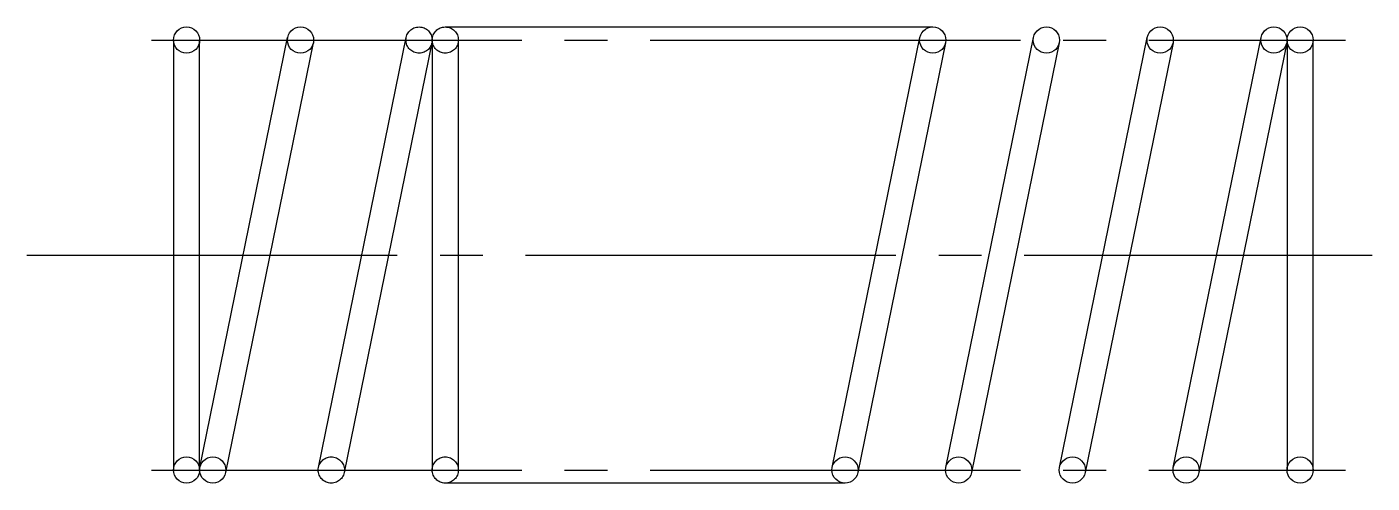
# Model space of a CAD drawing. Extents: x 2 to 36.1, y 2 to 23.8.
# Drawn here: x 24.31 to 36.11, y 19.85 to 23.85 of the extents above; entities outside this region: 2.
import ezdxf

# ---------------------------------------------------------------- set-up
doc = ezdxf.new("R2010")
doc.units = 0
doc.header["$LTSCALE"] = 0.25
doc.linetypes.add('CENTER', pattern=[17.5, 13, -1.5, 1.5, -1.5])
doc.linetypes.add('PHANTOM', pattern=[63.5, 31.75, -6.35, 6.35, -6.35, 6.35, -6.35])
doc.layers.get('0').update_dxf_attribs({"linetype": 'CONTINUOUS'})
doc.layers.add('CENTER', color=1, linetype='CENTER')

msp = doc.modelspace()

# ---------------------------------------------------------------- linework, layer by layer
at = {"color": 3, "linetype": 'PHANTOM'}
for p, q in [((27.98, 23.848), (32.257, 23.848)), ((26.867, 19.986), (27.637, 23.756)), ((27.865, 23.733), (27.865, 19.963)), ((28.095, 19.963), (28.095, 23.733)), ((27.862, 23.71), (27.092, 19.94)), ((31.487, 19.848), (27.98, 19.848))]:
    msp.add_line(p, q, dxfattribs=at)
at = {"color": 7}
for p, q in [((25.595, 23.733), (25.595, 19.963)), ((25.825, 19.963), (25.825, 23.733)), ((25.827, 19.986), (26.597, 23.756)), ((31.374, 19.986), (32.144, 23.756)), ((32.372, 19.986), (33.142, 23.756)), ((33.369, 19.986), (34.139, 23.756)), ((34.367, 19.986), (35.137, 23.756)), ((35.365, 23.733), (35.365, 19.963)), ((35.595, 19.963), (35.595, 23.733)), ((26.822, 23.71), (26.052, 19.94)), ((32.369, 23.71), (31.599, 19.94)), ((33.367, 23.71), (32.597, 19.94)), ((34.365, 23.71), (33.595, 19.94)), ((35.362, 23.71), (34.592, 19.94))]:
    msp.add_line(p, q, dxfattribs=at)
for p, q in [((25.595, 22.791), (25.595, 22.791)), ((25.595, 21.848), (25.595, 21.848))]:
    msp.add_line(p, q)
for centre in [(25.71, 23.733), (26.71, 23.733), (32.257, 23.733), (33.254, 23.733), (34.252, 23.733), (35.25, 23.733), (35.48, 23.733), (25.71, 19.963), (25.94, 19.963), (31.487, 19.963), (32.484, 19.963), (33.482, 19.963), (34.48, 19.963), (35.48, 19.963)]:
    msp.add_circle(centre, 0.115, dxfattribs=at)
at = {"color": 3, "linetype": 'PHANTOM'}
for centre in [(27.75, 23.733), (27.98, 23.733), (26.98, 19.963), (27.98, 19.963)]:
    msp.add_circle(centre, 0.115, dxfattribs=at)
at = {"layer": 'CENTER', "color": 1, "linetype": 'CENTER'}
for p, q in [((25.402, 23.733), (35.878, 23.733)), ((24.309, 21.848), (36.111, 21.848)), ((25.402, 19.963), (35.878, 19.963))]:
    msp.add_line(p, q, dxfattribs=at)

# ---------------------------------------------------------------- texts
for s, p in [('WY4-10', (2, 5)), ('WY04', (2, 2))]:
    msp.add_text(s, height=0.8).set_placement(p)

doc.saveas('drawing.dxf')
